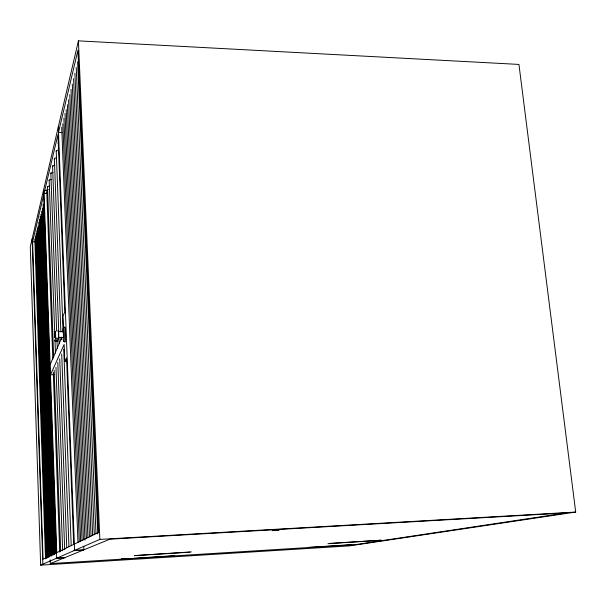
<?xml version="1.0" encoding="UTF-8"?>
<svg xmlns="http://www.w3.org/2000/svg" width="606" height="606" viewBox="0 0 606 606"><rect width="100%" height="100%" fill="white"/><g stroke="black" fill="none" stroke-linecap="round" stroke-linejoin="round"><path stroke-width="0.91" d="M55.01 334.095C55.623 323.612 55.994 345.64 55.032 335.444M55.184 334.141C55.449 331.217 55.623 338.019 55.214 335.474M58.479 337.209L58.479 332.664M78.416 40.86L30.3 246.786L40.655 565.14L349.488 545.885L575.7 512.062L518.941 64.425L78.416 40.86L99.861 539.393L40.655 565.14M56.29 552.877L43.064 559.285L32.595 241.794L43.655 195.079M66.554 361.577L64.789 361.615L66.546 357.987L73.705 544.438L56.775 552.642L44.056 193.367L57.964 134.623L64.774 311.825L63.054 316.09L63.524 328.354M63.319 331.952L63.532 337.557L63.319 336.838M54.904 335.648L54.29 337.171L54.646 337.406M55.646 337.709L54.555 340.875L57.79 341.254L57.706 338.602M56.941 337.693L55.691 340.716L57.782 341.193M50.124 364.668L61.865 337.345M74.364 544.12L98.611 532.371L77.947 50.23L58.502 132.373L61.963 132.487M50.29 563.588L109.921 539.166L566.368 512.918L355.586 544.612L50.29 563.588L50.162 559.8M172.907 555.967L174.717 555.49M123.889 558.452L121.109 559.187L174.134 555.694M191.322 551.884L134.38 555.619L189.898 552.202M330.118 543.355L381.197 540.211L327.96 543.711M308.833 547.332L351.919 544.658L347.942 544.711M73.947 550.665L83.196 550.112M56.964 558.043L65.024 557.558M64.501 557.77L56.479 558.255L43.488 190.36M99.861 539.393L575.7 512.062M53.949 374.72L50.48 374.788L64.138 344.45L64.789 361.615M58.343 337.625L63.532 337.557M58.252 331.732L63.441 331.679M32.595 241.794L35.103 241.817M44.427 190.375L47.253 190.435M44.056 193.367L46.897 193.428M77.613 61.721L97.778 533.931M76.242 67.493L96.006 533.81M74.894 73.137L94.316 534.613M73.576 78.666L92.665 535.401M72.288 84.082L91.044 536.174M71.016 89.377L89.468 536.931M69.781 94.581L87.915 537.666M68.561 99.687L86.4 538.386M67.372 104.679L84.961 540.037M66.198 109.588L83.469 539.787M83.757 546.256L83.901 549.824L74.606 550.377L58.29 126.995M65.016 113.443L82.052 540.469M63.888 118.162L80.659 541.128M62.827 123.745L79.295 541.779M61.706 127.343L77.962 542.415M56.214 150.886L63.1 332.209M63.744 349.207L71.197 545.642M54.358 158.567L60.85 331.399M61.062 337.065L61.168 339.898M61.706 354.063L68.94 546.718M52.563 165.999L58.714 331.368M58.926 337.034L59.168 343.647M59.729 358.767L66.758 547.763M50.828 173.187L56.646 331.171M56.994 340.633L57.275 348.2M57.797 362.396L64.691 549.71M49.154 180.141L54.835 336.11M55.01 340.837L55.457 353.124M55.972 367.304L62.653 550.68M47.526 186.883L53.661 356.964M54.139 370.19L60.691 551.619M46.73 190.17L52.805 359.313M53.283 372.538L59.729 552.074M43.109 204.086L55.381 553.172M42.397 208.169L54.517 554.543M41.655 211.267L53.631 554.967M40.928 214.319L52.722 554.437M40.178 216.38L51.904 555.793M39.473 219.342L51.056 556.194M38.776 222.25L50.192 555.649M38.125 226.068L49.412 556.982M37.42 227.947L48.601 557.368M36.754 230.742L47.783 556.8M36.102 233.484L47.033 558.118M35.459 236.196L46.261 558.482M34.822 238.862L45.511 558.846M32.141 238.915L42.844 564.186M46.912 190.504A1.909 0.651 -0.6 0 1 48.298 189.564M47.548 187.049A1.924 0.667 -0.5 0 1 49.609 186.254M49.328 180.49A1.954 0.682 -0.5 0 1 49.495 179.808A1.954 0.682 -0.5 0 1 51.275 179.505M51.29 173.702A1.992 0.704 -0.5 0 1 51.048 172.922A1.992 0.704 -0.5 0 1 52.987 172.528M53.033 166.529A2.023 0.735 -0.4 0 1 52.79 165.726A2.023 0.735 -0.4 0 1 54.76 165.317M54.828 159.12A2.053 0.757 -0.4 0 1 54.585 158.28A2.053 0.757 -0.4 0 1 56.593 157.871M56.691 151.455A2.091 0.78 -0.4 0 1 56.449 150.591A2.091 0.78 -0.4 0 1 58.487 150.159M58.615 143.516A2.129 0.811 -0.3 0 1 58.517 142.531M44.836 193.549A1.871 0.636 -0.5 0 1 47.01 193.291M62.933 331.891A7.037 0.727 89.2 0 1 64.001 328.99A7.037 0.727 89.2 0 1 64.175 340.08A7.037 0.727 89.2 0 1 63.024 337.58M64.38 327.611A7.734 0.811 89.2 0 1 65.63 334.868A7.734 0.811 89.2 0 1 64.524 341.345M57.987 331.171A4.401 0.432 89.2 0 1 58.562 331.558A4.401 0.432 89.2 0 1 58.684 337.33A4.401 0.432 89.2 0 1 58.138 338.527M54.442 334.292C54.669 340.186 54.888 330.444 54.442 334.292M272.283 530.629L278.896 530.205L272.283 530.629"/></g></svg>
